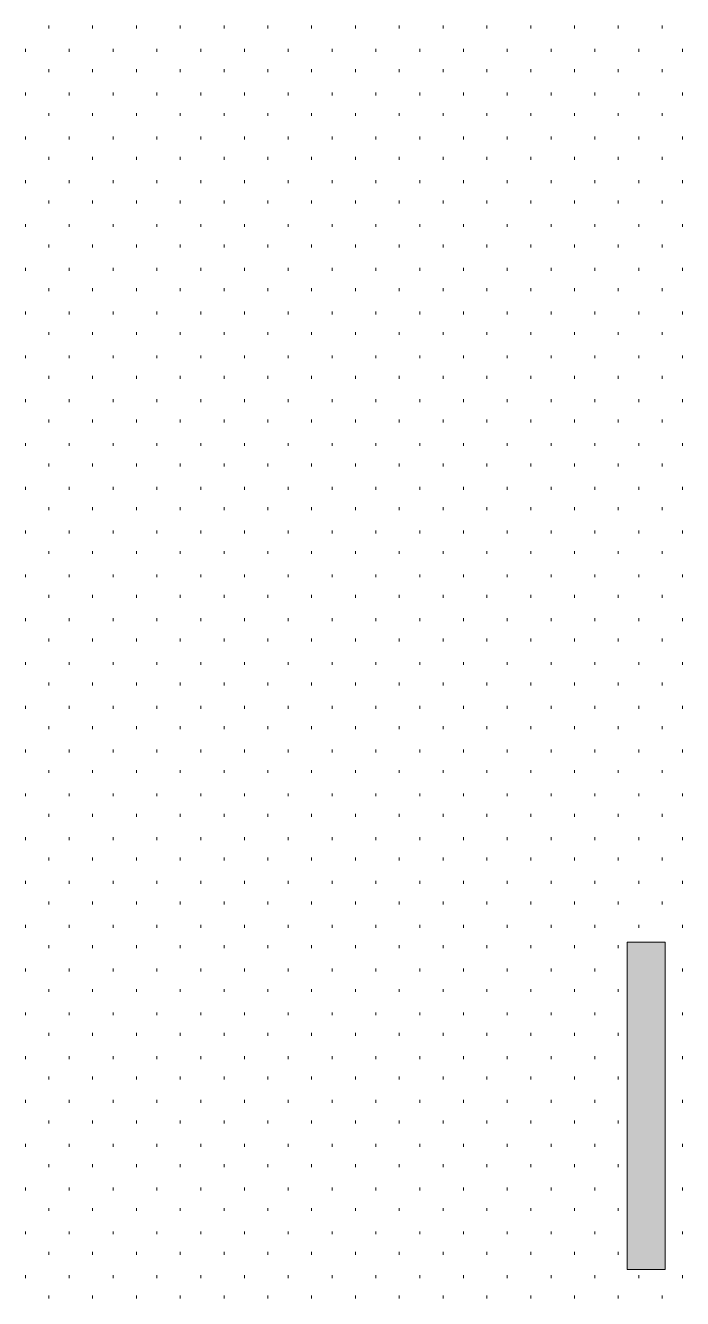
# Model space of a CAD drawing. Header units: inches. Extents: x -6061 to 13621, y -296 to 7483.
# Drawn here: x -5645.03 to -5627.01, y 636.69 to 671.61 of the extents above; entities that cross this region are included whole.
import ezdxf
from ezdxf.xclip import XClip

# ---------------------------------------------------------------- set-up
doc = ezdxf.new("R2010")
doc.units = ezdxf.units.IN
doc.header["$MEASUREMENT"] = 0
doc.header["$XCLIPFRAME"] = 0
doc.layers.get('0').update_dxf_attribs({"linetype": 'CONTINUOUS'})

# ---------------------------------------------------------------- blocks, each defined once
blk = doc.blocks.new('MF14391_3')
at = {"true_color": 0xffffff}
blk.add_hatch(color=7, dxfattribs=at).paths.add_polyline_path([(212.471, 477.986), (231.521, 477.986), (231.521, 527.431), (212.471, 527.431)])

msp = doc.modelspace()

# ---------------------------------------------------------------- linework, layer by layer
at = {"color": 7, "linetype": 'Continuous', "lineweight": 9, "true_color": 0xffffff}
for p, q in [((-5644.38782, 671.5276), (-5644.38782, 671.60769)), ((-5643.18646, 671.5276), (-5643.18646, 671.60769)), ((-5641.9851, 671.5276), (-5641.9851, 671.60769)), ((-5640.78375, 671.5276), (-5640.78375, 671.60769)), ((-5639.58239, 671.5276), (-5639.58239, 671.60769)), ((-5638.38103, 671.5276), (-5638.38103, 671.60769)), ((-5637.17967, 671.5276), (-5637.17967, 671.60769)), ((-5635.97832, 671.5276), (-5635.97832, 671.60769)), ((-5634.77696, 671.5276), (-5634.77696, 671.60769)), ((-5633.5756, 671.5276), (-5633.5756, 671.60769)), ((-5632.37424, 671.5276), (-5632.37424, 671.60769)), ((-5631.17289, 671.5276), (-5631.17289, 671.60769)), ((-5629.97153, 671.5276), (-5629.97153, 671.60769)), ((-5628.77017, 671.5276), (-5628.77017, 671.60769)), ((-5627.56881, 671.5276), (-5627.56881, 671.60769)), ((-5645.02854, 670.88688), (-5645.02854, 670.96697)), ((-5643.82719, 670.88688), (-5643.82719, 670.96697)), ((-5642.62583, 670.88688), (-5642.62583, 670.96697)), ((-5641.42447, 670.88688), (-5641.42447, 670.96697)), ((-5640.22311, 670.88688), (-5640.22311, 670.96697)), ((-5639.02176, 670.88688), (-5639.02176, 670.96697)), ((-5637.8204, 670.88688), (-5637.8204, 670.96697)), ((-5636.61904, 670.88688), (-5636.61904, 670.96697)), ((-5635.41768, 670.88688), (-5635.41768, 670.96697)), ((-5634.21633, 670.88688), (-5634.21633, 670.96697)), ((-5633.01497, 670.88688), (-5633.01497, 670.96697)), ((-5631.81361, 670.88688), (-5631.81361, 670.96697)), ((-5630.61225, 670.88688), (-5630.61225, 670.96697)), ((-5629.4109, 670.88688), (-5629.4109, 670.96697)), ((-5628.20954, 670.88688), (-5628.20954, 670.96697)), ((-5627.00818, 670.88688), (-5627.00818, 670.96697)), ((-5644.38782, 670.32624), (-5644.38782, 670.40633)), ((-5643.18646, 670.32624), (-5643.18646, 670.40633)), ((-5641.9851, 670.32624), (-5641.9851, 670.40633)), ((-5640.78375, 670.32624), (-5640.78375, 670.40633)), ((-5639.58239, 670.32624), (-5639.58239, 670.40633)), ((-5638.38103, 670.32624), (-5638.38103, 670.40633)), ((-5637.17967, 670.32624), (-5637.17967, 670.40633)), ((-5635.97832, 670.32624), (-5635.97832, 670.40633)), ((-5634.77696, 670.32624), (-5634.77696, 670.40633)), ((-5633.5756, 670.32624), (-5633.5756, 670.40633)), ((-5632.37424, 670.32624), (-5632.37424, 670.40633)), ((-5631.17289, 670.32624), (-5631.17289, 670.40633)), ((-5629.97153, 670.32624), (-5629.97153, 670.40633)), ((-5628.77017, 670.32624), (-5628.77017, 670.40633)), ((-5627.56881, 670.32624), (-5627.56881, 670.40633)), ((-5645.02854, 669.68552), (-5645.02854, 669.76561)), ((-5643.82719, 669.68552), (-5643.82719, 669.76561)), ((-5642.62583, 669.68552), (-5642.62583, 669.76561)), ((-5641.42447, 669.68552), (-5641.42447, 669.76561)), ((-5640.22311, 669.68552), (-5640.22311, 669.76561)), ((-5639.02176, 669.68552), (-5639.02176, 669.76561)), ((-5637.8204, 669.68552), (-5637.8204, 669.76561)), ((-5636.61904, 669.68552), (-5636.61904, 669.76561)), ((-5635.41768, 669.68552), (-5635.41768, 669.76561)), ((-5634.21633, 669.68552), (-5634.21633, 669.76561)), ((-5633.01497, 669.68552), (-5633.01497, 669.76561)), ((-5631.81361, 669.68552), (-5631.81361, 669.76561)), ((-5630.61225, 669.68552), (-5630.61225, 669.76561)), ((-5629.4109, 669.68552), (-5629.4109, 669.76561)), ((-5628.20954, 669.68552), (-5628.20954, 669.76561)), ((-5627.00818, 669.68552), (-5627.00818, 669.76561)), ((-5644.38782, 669.12489), (-5644.38782, 669.20498)), ((-5643.18646, 669.12489), (-5643.18646, 669.20498)), ((-5641.9851, 669.12489), (-5641.9851, 669.20498)), ((-5640.78375, 669.12489), (-5640.78375, 669.20498)), ((-5639.58239, 669.12489), (-5639.58239, 669.20498)), ((-5638.38103, 669.12489), (-5638.38103, 669.20498)), ((-5637.17967, 669.12489), (-5637.17967, 669.20498)), ((-5635.97832, 669.12489), (-5635.97832, 669.20498)), ((-5634.77696, 669.12489), (-5634.77696, 669.20498)), ((-5633.5756, 669.12489), (-5633.5756, 669.20498)), ((-5632.37424, 669.12489), (-5632.37424, 669.20498)), ((-5631.17289, 669.12489), (-5631.17289, 669.20498)), ((-5629.97153, 669.12489), (-5629.97153, 669.20498)), ((-5628.77017, 669.12489), (-5628.77017, 669.20498)), ((-5627.56881, 669.12489), (-5627.56881, 669.20498)), ((-5645.02854, 668.48416), (-5645.02854, 668.56425)), ((-5643.82719, 668.48416), (-5643.82719, 668.56425)), ((-5642.62583, 668.48416), (-5642.62583, 668.56425)), ((-5641.42447, 668.48416), (-5641.42447, 668.56425)), ((-5640.22311, 668.48416), (-5640.22311, 668.56425)), ((-5639.02176, 668.48416), (-5639.02176, 668.56425)), ((-5637.8204, 668.48416), (-5637.8204, 668.56425)), ((-5636.61904, 668.48416), (-5636.61904, 668.56425)), ((-5635.41768, 668.48416), (-5635.41768, 668.56425)), ((-5634.21633, 668.48416), (-5634.21633, 668.56425)), ((-5633.01497, 668.48416), (-5633.01497, 668.56425)), ((-5631.81361, 668.48416), (-5631.81361, 668.56425)), ((-5630.61225, 668.48416), (-5630.61225, 668.56425)), ((-5629.4109, 668.48416), (-5629.4109, 668.56425)), ((-5628.20954, 668.48416), (-5628.20954, 668.56425)), ((-5627.00818, 668.48416), (-5627.00818, 668.56425)), ((-5644.38782, 667.92353), (-5644.38782, 668.00362)), ((-5643.18646, 667.92353), (-5643.18646, 668.00362)), ((-5641.9851, 667.92353), (-5641.9851, 668.00362)), ((-5640.78375, 667.92353), (-5640.78375, 668.00362)), ((-5639.58239, 667.92353), (-5639.58239, 668.00362)), ((-5638.38103, 667.92353), (-5638.38103, 668.00362)), ((-5637.17967, 667.92353), (-5637.17967, 668.00362)), ((-5635.97832, 667.92353), (-5635.97832, 668.00362)), ((-5634.77696, 667.92353), (-5634.77696, 668.00362)), ((-5633.5756, 667.92353), (-5633.5756, 668.00362)), ((-5632.37424, 667.92353), (-5632.37424, 668.00362)), ((-5631.17289, 667.92353), (-5631.17289, 668.00362)), ((-5629.97153, 667.92353), (-5629.97153, 668.00362)), ((-5628.77017, 667.92353), (-5628.77017, 668.00362)), ((-5627.56881, 667.92353), (-5627.56881, 668.00362)), ((-5645.02854, 667.28281), (-5645.02854, 667.3629)), ((-5643.82719, 667.28281), (-5643.82719, 667.3629)), ((-5642.62583, 667.28281), (-5642.62583, 667.3629)), ((-5641.42447, 667.28281), (-5641.42447, 667.3629)), ((-5640.22311, 667.28281), (-5640.22311, 667.3629)), ((-5639.02176, 667.28281), (-5639.02176, 667.3629)), ((-5637.8204, 667.28281), (-5637.8204, 667.3629)), ((-5636.61904, 667.28281), (-5636.61904, 667.3629)), ((-5635.41768, 667.28281), (-5635.41768, 667.3629)), ((-5634.21633, 667.28281), (-5634.21633, 667.3629)), ((-5633.01497, 667.28281), (-5633.01497, 667.3629)), ((-5631.81361, 667.28281), (-5631.81361, 667.3629)), ((-5630.61225, 667.28281), (-5630.61225, 667.3629)), ((-5629.4109, 667.28281), (-5629.4109, 667.3629)), ((-5628.20954, 667.28281), (-5628.20954, 667.3629)), ((-5627.00818, 667.28281), (-5627.00818, 667.3629)), ((-5644.38782, 666.72217), (-5644.38782, 666.80226)), ((-5643.18646, 666.72217), (-5643.18646, 666.80226)), ((-5641.9851, 666.72217), (-5641.9851, 666.80226)), ((-5640.78375, 666.72217), (-5640.78375, 666.80226)), ((-5639.58239, 666.72217), (-5639.58239, 666.80226)), ((-5638.38103, 666.72217), (-5638.38103, 666.80226)), ((-5637.17967, 666.72217), (-5637.17967, 666.80226)), ((-5635.97832, 666.72217), (-5635.97832, 666.80226)), ((-5634.77696, 666.72217), (-5634.77696, 666.80226)), ((-5633.5756, 666.72217), (-5633.5756, 666.80226)), ((-5632.37424, 666.72217), (-5632.37424, 666.80226)), ((-5631.17289, 666.72217), (-5631.17289, 666.80226)), ((-5629.97153, 666.72217), (-5629.97153, 666.80226)), ((-5628.77017, 666.72217), (-5628.77017, 666.80226)), ((-5627.56881, 666.72217), (-5627.56881, 666.80226)), ((-5645.02854, 666.08145), (-5645.02854, 666.16154)), ((-5643.82719, 666.08145), (-5643.82719, 666.16154)), ((-5642.62583, 666.08145), (-5642.62583, 666.16154)), ((-5641.42447, 666.08145), (-5641.42447, 666.16154)), ((-5640.22311, 666.08145), (-5640.22311, 666.16154)), ((-5639.02176, 666.08145), (-5639.02176, 666.16154)), ((-5637.8204, 666.08145), (-5637.8204, 666.16154)), ((-5636.61904, 666.08145), (-5636.61904, 666.16154)), ((-5635.41768, 666.08145), (-5635.41768, 666.16154)), ((-5634.21633, 666.08145), (-5634.21633, 666.16154)), ((-5633.01497, 666.08145), (-5633.01497, 666.16154)), ((-5631.81361, 666.08145), (-5631.81361, 666.16154)), ((-5630.61225, 666.08145), (-5630.61225, 666.16154)), ((-5629.4109, 666.08145), (-5629.4109, 666.16154)), ((-5628.20954, 666.08145), (-5628.20954, 666.16154)), ((-5627.00818, 666.08145), (-5627.00818, 666.16154)), ((-5644.38782, 665.52081), (-5644.38782, 665.6009)), ((-5643.18646, 665.52081), (-5643.18646, 665.6009)), ((-5641.9851, 665.52081), (-5641.9851, 665.6009)), ((-5640.78375, 665.52081), (-5640.78375, 665.6009)), ((-5639.58239, 665.52081), (-5639.58239, 665.6009)), ((-5638.38103, 665.52081), (-5638.38103, 665.6009)), ((-5637.17967, 665.52081), (-5637.17967, 665.6009)), ((-5635.97832, 665.52081), (-5635.97832, 665.6009)), ((-5634.77696, 665.52081), (-5634.77696, 665.6009)), ((-5633.5756, 665.52081), (-5633.5756, 665.6009)), ((-5632.37424, 665.52081), (-5632.37424, 665.6009)), ((-5631.17289, 665.52081), (-5631.17289, 665.6009)), ((-5629.97153, 665.52081), (-5629.97153, 665.6009)), ((-5628.77017, 665.52081), (-5628.77017, 665.6009)), ((-5627.56881, 665.52081), (-5627.56881, 665.6009)), ((-5645.02854, 664.88009), (-5645.02854, 664.96018)), ((-5643.82719, 664.88009), (-5643.82719, 664.96018)), ((-5642.62583, 664.88009), (-5642.62583, 664.96018)), ((-5641.42447, 664.88009), (-5641.42447, 664.96018)), ((-5640.22311, 664.88009), (-5640.22311, 664.96018)), ((-5639.02176, 664.88009), (-5639.02176, 664.96018)), ((-5637.8204, 664.88009), (-5637.8204, 664.96018)), ((-5636.61904, 664.88009), (-5636.61904, 664.96018)), ((-5635.41768, 664.88009), (-5635.41768, 664.96018)), ((-5634.21633, 664.88009), (-5634.21633, 664.96018)), ((-5633.01497, 664.88009), (-5633.01497, 664.96018)), ((-5631.81361, 664.88009), (-5631.81361, 664.96018)), ((-5630.61225, 664.88009), (-5630.61225, 664.96018)), ((-5629.4109, 664.88009), (-5629.4109, 664.96018)), ((-5628.20954, 664.88009), (-5628.20954, 664.96018)), ((-5627.00818, 664.88009), (-5627.00818, 664.96018)), ((-5644.38782, 664.31946), (-5644.38782, 664.39955)), ((-5643.18646, 664.31946), (-5643.18646, 664.39955)), ((-5641.9851, 664.31946), (-5641.9851, 664.39955)), ((-5640.78375, 664.31946), (-5640.78375, 664.39955)), ((-5639.58239, 664.31946), (-5639.58239, 664.39955)), ((-5638.38103, 664.31946), (-5638.38103, 664.39955)), ((-5637.17967, 664.31946), (-5637.17967, 664.39955)), ((-5635.97832, 664.31946), (-5635.97832, 664.39955)), ((-5634.77696, 664.31946), (-5634.77696, 664.39955)), ((-5633.5756, 664.31946), (-5633.5756, 664.39955)), ((-5632.37424, 664.31946), (-5632.37424, 664.39955)), ((-5631.17289, 664.31946), (-5631.17289, 664.39955)), ((-5629.97153, 664.31946), (-5629.97153, 664.39955)), ((-5628.77017, 664.31946), (-5628.77017, 664.39955)), ((-5627.56881, 664.31946), (-5627.56881, 664.39955)), ((-5645.02854, 663.67873), (-5645.02854, 663.75882)), ((-5643.82719, 663.67873), (-5643.82719, 663.75882)), ((-5642.62583, 663.67873), (-5642.62583, 663.75882)), ((-5641.42447, 663.67873), (-5641.42447, 663.75882)), ((-5640.22311, 663.67873), (-5640.22311, 663.75882)), ((-5639.02176, 663.67873), (-5639.02176, 663.75882)), ((-5637.8204, 663.67873), (-5637.8204, 663.75882)), ((-5636.61904, 663.67873), (-5636.61904, 663.75882)), ((-5635.41768, 663.67873), (-5635.41768, 663.75882)), ((-5634.21633, 663.67873), (-5634.21633, 663.75882)), ((-5633.01497, 663.67873), (-5633.01497, 663.75882)), ((-5631.81361, 663.67873), (-5631.81361, 663.75882)), ((-5630.61225, 663.67873), (-5630.61225, 663.75882)), ((-5629.4109, 663.67873), (-5629.4109, 663.75882)), ((-5628.20954, 663.67873), (-5628.20954, 663.75882)), ((-5627.00818, 663.67873), (-5627.00818, 663.75882)), ((-5644.38782, 663.1181), (-5644.38782, 663.19819)), ((-5643.18646, 663.1181), (-5643.18646, 663.19819)), ((-5641.9851, 663.1181), (-5641.9851, 663.19819)), ((-5640.78375, 663.1181), (-5640.78375, 663.19819)), ((-5639.58239, 663.1181), (-5639.58239, 663.19819)), ((-5638.38103, 663.1181), (-5638.38103, 663.19819)), ((-5637.17967, 663.1181), (-5637.17967, 663.19819)), ((-5635.97832, 663.1181), (-5635.97832, 663.19819)), ((-5634.77696, 663.1181), (-5634.77696, 663.19819)), ((-5633.5756, 663.1181), (-5633.5756, 663.19819)), ((-5632.37424, 663.1181), (-5632.37424, 663.19819)), ((-5631.17289, 663.1181), (-5631.17289, 663.19819)), ((-5629.97153, 663.1181), (-5629.97153, 663.19819)), ((-5628.77017, 663.1181), (-5628.77017, 663.19819)), ((-5627.56881, 663.1181), (-5627.56881, 663.19819)), ((-5645.02854, 662.47738), (-5645.02854, 662.55747)), ((-5643.82719, 662.47738), (-5643.82719, 662.55747)), ((-5642.62583, 662.47738), (-5642.62583, 662.55747)), ((-5641.42447, 662.47738), (-5641.42447, 662.55747)), ((-5640.22311, 662.47738), (-5640.22311, 662.55747)), ((-5639.02176, 662.47738), (-5639.02176, 662.55747)), ((-5637.8204, 662.47738), (-5637.8204, 662.55747)), ((-5636.61904, 662.47738), (-5636.61904, 662.55747)), ((-5635.41768, 662.47738), (-5635.41768, 662.55747)), ((-5634.21633, 662.47738), (-5634.21633, 662.55747)), ((-5633.01497, 662.47738), (-5633.01497, 662.55747)), ((-5631.81361, 662.47738), (-5631.81361, 662.55747)), ((-5630.61225, 662.47738), (-5630.61225, 662.55747)), ((-5629.4109, 662.47738), (-5629.4109, 662.55747)), ((-5628.20954, 662.47738), (-5628.20954, 662.55747)), ((-5627.00818, 662.47738), (-5627.00818, 662.55747)), ((-5644.38782, 661.91674), (-5644.38782, 661.99683)), ((-5643.18646, 661.91674), (-5643.18646, 661.99683)), ((-5641.9851, 661.91674), (-5641.9851, 661.99683)), ((-5640.78375, 661.91674), (-5640.78375, 661.99683)), ((-5639.58239, 661.91674), (-5639.58239, 661.99683)), ((-5638.38103, 661.91674), (-5638.38103, 661.99683)), ((-5637.17967, 661.91674), (-5637.17967, 661.99683)), ((-5635.97832, 661.91674), (-5635.97832, 661.99683)), ((-5634.77696, 661.91674), (-5634.77696, 661.99683)), ((-5633.5756, 661.91674), (-5633.5756, 661.99683)), ((-5632.37424, 661.91674), (-5632.37424, 661.99683)), ((-5631.17289, 661.91674), (-5631.17289, 661.99683)), ((-5629.97153, 661.91674), (-5629.97153, 661.99683)), ((-5628.77017, 661.91674), (-5628.77017, 661.99683)), ((-5627.56881, 661.91674), (-5627.56881, 661.99683)), ((-5645.02854, 661.27602), (-5645.02854, 661.35611)), ((-5643.82719, 661.27602), (-5643.82719, 661.35611)), ((-5642.62583, 661.27602), (-5642.62583, 661.35611)), ((-5641.42447, 661.27602), (-5641.42447, 661.35611)), ((-5640.22311, 661.27602), (-5640.22311, 661.35611)), ((-5639.02176, 661.27602), (-5639.02176, 661.35611)), ((-5637.8204, 661.27602), (-5637.8204, 661.35611)), ((-5636.61904, 661.27602), (-5636.61904, 661.35611)), ((-5635.41768, 661.27602), (-5635.41768, 661.35611)), ((-5634.21633, 661.27602), (-5634.21633, 661.35611)), ((-5633.01497, 661.27602), (-5633.01497, 661.35611)), ((-5631.81361, 661.27602), (-5631.81361, 661.35611)), ((-5630.61225, 661.27602), (-5630.61225, 661.35611)), ((-5629.4109, 661.27602), (-5629.4109, 661.35611)), ((-5628.20954, 661.27602), (-5628.20954, 661.35611)), ((-5627.00818, 661.27602), (-5627.00818, 661.35611)), ((-5644.38782, 660.71538), (-5644.38782, 660.79547)), ((-5643.18646, 660.71538), (-5643.18646, 660.79547)), ((-5641.9851, 660.71538), (-5641.9851, 660.79547)), ((-5640.78375, 660.71538), (-5640.78375, 660.79547)), ((-5639.58239, 660.71538), (-5639.58239, 660.79547)), ((-5638.38103, 660.71538), (-5638.38103, 660.79547)), ((-5637.17967, 660.71538), (-5637.17967, 660.79547)), ((-5635.97832, 660.71538), (-5635.97832, 660.79547)), ((-5634.77696, 660.71538), (-5634.77696, 660.79547)), ((-5633.5756, 660.71538), (-5633.5756, 660.79547)), ((-5632.37424, 660.71538), (-5632.37424, 660.79547)), ((-5631.17289, 660.71538), (-5631.17289, 660.79547)), ((-5629.97153, 660.71538), (-5629.97153, 660.79547)), ((-5628.77017, 660.71538), (-5628.77017, 660.79547)), ((-5627.56881, 660.71538), (-5627.56881, 660.79547)), ((-5645.02854, 660.07466), (-5645.02854, 660.15475)), ((-5643.82719, 660.07466), (-5643.82719, 660.15475)), ((-5642.62583, 660.07466), (-5642.62583, 660.15475)), ((-5641.42447, 660.07466), (-5641.42447, 660.15475)), ((-5640.22311, 660.07466), (-5640.22311, 660.15475)), ((-5639.02176, 660.07466), (-5639.02176, 660.15475)), ((-5637.8204, 660.07466), (-5637.8204, 660.15475)), ((-5636.61904, 660.07466), (-5636.61904, 660.15475)), ((-5635.41768, 660.07466), (-5635.41768, 660.15475)), ((-5634.21633, 660.07466), (-5634.21633, 660.15475)), ((-5633.01497, 660.07466), (-5633.01497, 660.15475)), ((-5631.81361, 660.07466), (-5631.81361, 660.15475)), ((-5630.61225, 660.07466), (-5630.61225, 660.15475)), ((-5629.4109, 660.07466), (-5629.4109, 660.15475)), ((-5628.20954, 660.07466), (-5628.20954, 660.15475)), ((-5627.00818, 660.07466), (-5627.00818, 660.15475)), ((-5644.38782, 659.51403), (-5644.38782, 659.59412)), ((-5643.18646, 659.51403), (-5643.18646, 659.59412)), ((-5641.9851, 659.51403), (-5641.9851, 659.59412)), ((-5640.78375, 659.51403), (-5640.78375, 659.59412)), ((-5639.58239, 659.51403), (-5639.58239, 659.59412)), ((-5638.38103, 659.51403), (-5638.38103, 659.59412)), ((-5637.17967, 659.51403), (-5637.17967, 659.59412)), ((-5635.97832, 659.51403), (-5635.97832, 659.59412)), ((-5634.77696, 659.51403), (-5634.77696, 659.59412)), ((-5633.5756, 659.51403), (-5633.5756, 659.59412)), ((-5632.37424, 659.51403), (-5632.37424, 659.59412)), ((-5631.17289, 659.51403), (-5631.17289, 659.59412)), ((-5629.97153, 659.51403), (-5629.97153, 659.59412)), ((-5628.77017, 659.51403), (-5628.77017, 659.59412)), ((-5627.56881, 659.51403), (-5627.56881, 659.59412)), ((-5645.02854, 658.8733), (-5645.02854, 658.95339)), ((-5643.82719, 658.8733), (-5643.82719, 658.95339)), ((-5642.62583, 658.8733), (-5642.62583, 658.95339)), ((-5641.42447, 658.8733), (-5641.42447, 658.95339)), ((-5640.22311, 658.8733), (-5640.22311, 658.95339)), ((-5639.02176, 658.8733), (-5639.02176, 658.95339)), ((-5637.8204, 658.8733), (-5637.8204, 658.95339)), ((-5636.61904, 658.8733), (-5636.61904, 658.95339)), ((-5635.41768, 658.8733), (-5635.41768, 658.95339)), ((-5634.21633, 658.8733), (-5634.21633, 658.95339)), ((-5633.01497, 658.8733), (-5633.01497, 658.95339)), ((-5631.81361, 658.8733), (-5631.81361, 658.95339)), ((-5630.61225, 658.8733), (-5630.61225, 658.95339)), ((-5629.4109, 658.8733), (-5629.4109, 658.95339)), ((-5628.20954, 658.8733), (-5628.20954, 658.95339)), ((-5627.00818, 658.8733), (-5627.00818, 658.95339)), ((-5644.38782, 658.31267), (-5644.38782, 658.39276)), ((-5643.18646, 658.31267), (-5643.18646, 658.39276)), ((-5641.9851, 658.31267), (-5641.9851, 658.39276)), ((-5640.78375, 658.31267), (-5640.78375, 658.39276)), ((-5639.58239, 658.31267), (-5639.58239, 658.39276)), ((-5638.38103, 658.31267), (-5638.38103, 658.39276)), ((-5637.17967, 658.31267), (-5637.17967, 658.39276)), ((-5635.97832, 658.31267), (-5635.97832, 658.39276)), ((-5634.77696, 658.31267), (-5634.77696, 658.39276)), ((-5633.5756, 658.31267), (-5633.5756, 658.39276)), ((-5632.37424, 658.31267), (-5632.37424, 658.39276)), ((-5631.17289, 658.31267), (-5631.17289, 658.39276)), ((-5629.97153, 658.31267), (-5629.97153, 658.39276)), ((-5628.77017, 658.31267), (-5628.77017, 658.39276)), ((-5627.56881, 658.31267), (-5627.56881, 658.39276)), ((-5645.02854, 657.67195), (-5645.02854, 657.75204)), ((-5643.82719, 657.67195), (-5643.82719, 657.75204)), ((-5642.62583, 657.67195), (-5642.62583, 657.75204)), ((-5641.42447, 657.67195), (-5641.42447, 657.75204)), ((-5640.22311, 657.67195), (-5640.22311, 657.75204)), ((-5639.02176, 657.67195), (-5639.02176, 657.75204)), ((-5637.8204, 657.67195), (-5637.8204, 657.75204)), ((-5636.61904, 657.67195), (-5636.61904, 657.75204)), ((-5635.41768, 657.67195), (-5635.41768, 657.75204)), ((-5634.21633, 657.67195), (-5634.21633, 657.75204)), ((-5633.01497, 657.67195), (-5633.01497, 657.75204)), ((-5631.81361, 657.67195), (-5631.81361, 657.75204)), ((-5630.61225, 657.67195), (-5630.61225, 657.75204)), ((-5629.4109, 657.67195), (-5629.4109, 657.75204)), ((-5628.20954, 657.67195), (-5628.20954, 657.75204)), ((-5627.00818, 657.67195), (-5627.00818, 657.75204)), ((-5644.38782, 657.11131), (-5644.38782, 657.1914)), ((-5643.18646, 657.11131), (-5643.18646, 657.1914)), ((-5641.9851, 657.11131), (-5641.9851, 657.1914)), ((-5640.78375, 657.11131), (-5640.78375, 657.1914)), ((-5639.58239, 657.11131), (-5639.58239, 657.1914)), ((-5638.38103, 657.11131), (-5638.38103, 657.1914)), ((-5637.17967, 657.11131), (-5637.17967, 657.1914)), ((-5635.97832, 657.11131), (-5635.97832, 657.1914)), ((-5634.77696, 657.11131), (-5634.77696, 657.1914)), ((-5633.5756, 657.11131), (-5633.5756, 657.1914)), ((-5632.37424, 657.11131), (-5632.37424, 657.1914)), ((-5631.17289, 657.11131), (-5631.17289, 657.1914)), ((-5629.97153, 657.11131), (-5629.97153, 657.1914)), ((-5628.77017, 657.11131), (-5628.77017, 657.1914)), ((-5627.56881, 657.11131), (-5627.56881, 657.1914)), ((-5645.02854, 656.47059), (-5645.02854, 656.55068)), ((-5643.82719, 656.47059), (-5643.82719, 656.55068)), ((-5642.62583, 656.47059), (-5642.62583, 656.55068)), ((-5641.42447, 656.47059), (-5641.42447, 656.55068)), ((-5640.22311, 656.47059), (-5640.22311, 656.55068)), ((-5639.02176, 656.47059), (-5639.02176, 656.55068)), ((-5637.8204, 656.47059), (-5637.8204, 656.55068)), ((-5636.61904, 656.47059), (-5636.61904, 656.55068)), ((-5635.41768, 656.47059), (-5635.41768, 656.55068)), ((-5634.21633, 656.47059), (-5634.21633, 656.55068)), ((-5633.01497, 656.47059), (-5633.01497, 656.55068)), ((-5631.81361, 656.47059), (-5631.81361, 656.55068)), ((-5630.61225, 656.47059), (-5630.61225, 656.55068)), ((-5629.4109, 656.47059), (-5629.4109, 656.55068)), ((-5628.20954, 656.47059), (-5628.20954, 656.55068)), ((-5627.00818, 656.47059), (-5627.00818, 656.55068)), ((-5644.38782, 655.90995), (-5644.38782, 655.99005)), ((-5643.18646, 655.90995), (-5643.18646, 655.99005)), ((-5641.9851, 655.90995), (-5641.9851, 655.99005)), ((-5640.78375, 655.90995), (-5640.78375, 655.99005)), ((-5639.58239, 655.90995), (-5639.58239, 655.99005)), ((-5638.38103, 655.90995), (-5638.38103, 655.99005)), ((-5637.17967, 655.90995), (-5637.17967, 655.99005)), ((-5635.97832, 655.90995), (-5635.97832, 655.99005)), ((-5634.77696, 655.90995), (-5634.77696, 655.99005)), ((-5633.5756, 655.90995), (-5633.5756, 655.99005)), ((-5632.37424, 655.90995), (-5632.37424, 655.99005)), ((-5631.17289, 655.90995), (-5631.17289, 655.99005)), ((-5629.97153, 655.90995), (-5629.97153, 655.99005)), ((-5628.77017, 655.90995), (-5628.77017, 655.99005)), ((-5627.56881, 655.90995), (-5627.56881, 655.99005)), ((-5645.02854, 655.26923), (-5645.02854, 655.34932)), ((-5643.82719, 655.26923), (-5643.82719, 655.34932)), ((-5642.62583, 655.26923), (-5642.62583, 655.34932)), ((-5641.42447, 655.26923), (-5641.42447, 655.34932)), ((-5640.22311, 655.26923), (-5640.22311, 655.34932)), ((-5639.02176, 655.26923), (-5639.02176, 655.34932)), ((-5637.8204, 655.26923), (-5637.8204, 655.34932)), ((-5636.61904, 655.26923), (-5636.61904, 655.34932)), ((-5635.41768, 655.26923), (-5635.41768, 655.34932)), ((-5634.21633, 655.26923), (-5634.21633, 655.34932)), ((-5633.01497, 655.26923), (-5633.01497, 655.34932)), ((-5631.81361, 655.26923), (-5631.81361, 655.34932)), ((-5630.61225, 655.26923), (-5630.61225, 655.34932)), ((-5629.4109, 655.26923), (-5629.4109, 655.34932)), ((-5628.20954, 655.26923), (-5628.20954, 655.34932)), ((-5627.00818, 655.26923), (-5627.00818, 655.34932)), ((-5644.38782, 654.7086), (-5644.38782, 654.78869)), ((-5643.18646, 654.7086), (-5643.18646, 654.78869)), ((-5641.9851, 654.7086), (-5641.9851, 654.78869)), ((-5640.78375, 654.7086), (-5640.78375, 654.78869)), ((-5639.58239, 654.7086), (-5639.58239, 654.78869)), ((-5638.38103, 654.7086), (-5638.38103, 654.78869)), ((-5637.17967, 654.7086), (-5637.17967, 654.78869)), ((-5635.97832, 654.7086), (-5635.97832, 654.78869)), ((-5634.77696, 654.7086), (-5634.77696, 654.78869)), ((-5633.5756, 654.7086), (-5633.5756, 654.78869)), ((-5632.37424, 654.7086), (-5632.37424, 654.78869)), ((-5631.17289, 654.7086), (-5631.17289, 654.78869)), ((-5629.97153, 654.7086), (-5629.97153, 654.78869)), ((-5628.77017, 654.7086), (-5628.77017, 654.78869)), ((-5627.56881, 654.7086), (-5627.56881, 654.78869)), ((-5645.02854, 654.06787), (-5645.02854, 654.14796)), ((-5643.82719, 654.06787), (-5643.82719, 654.14796)), ((-5642.62583, 654.06787), (-5642.62583, 654.14796)), ((-5641.42447, 654.06787), (-5641.42447, 654.14796)), ((-5640.22311, 654.06787), (-5640.22311, 654.14796)), ((-5639.02176, 654.06787), (-5639.02176, 654.14796)), ((-5637.8204, 654.06787), (-5637.8204, 654.14796)), ((-5636.61904, 654.06787), (-5636.61904, 654.14796)), ((-5635.41768, 654.06787), (-5635.41768, 654.14796)), ((-5634.21633, 654.06787), (-5634.21633, 654.14796)), ((-5633.01497, 654.06787), (-5633.01497, 654.14796)), ((-5631.81361, 654.06787), (-5631.81361, 654.14796)), ((-5630.61225, 654.06787), (-5630.61225, 654.14796)), ((-5629.4109, 654.06787), (-5629.4109, 654.14796)), ((-5628.20954, 654.06787), (-5628.20954, 654.14796)), ((-5627.00818, 654.06787), (-5627.00818, 654.14796)), ((-5644.38782, 653.50724), (-5644.38782, 653.58733)), ((-5643.18646, 653.50724), (-5643.18646, 653.58733)), ((-5641.9851, 653.50724), (-5641.9851, 653.58733)), ((-5640.78375, 653.50724), (-5640.78375, 653.58733)), ((-5639.58239, 653.50724), (-5639.58239, 653.58733)), ((-5638.38103, 653.50724), (-5638.38103, 653.58733)), ((-5637.17967, 653.50724), (-5637.17967, 653.58733)), ((-5635.97832, 653.50724), (-5635.97832, 653.58733)), ((-5634.77696, 653.50724), (-5634.77696, 653.58733)), ((-5633.5756, 653.50724), (-5633.5756, 653.58733)), ((-5632.37424, 653.50724), (-5632.37424, 653.58733)), ((-5631.17289, 653.50724), (-5631.17289, 653.58733)), ((-5629.97153, 653.50724), (-5629.97153, 653.58733)), ((-5628.77017, 653.50724), (-5628.77017, 653.58733)), ((-5627.56881, 653.50724), (-5627.56881, 653.58733)), ((-5645.02854, 652.86652), (-5645.02854, 652.94661)), ((-5643.82719, 652.86652), (-5643.82719, 652.94661)), ((-5642.62583, 652.86652), (-5642.62583, 652.94661)), ((-5641.42447, 652.86652), (-5641.42447, 652.94661)), ((-5640.22311, 652.86652), (-5640.22311, 652.94661)), ((-5639.02176, 652.86652), (-5639.02176, 652.94661)), ((-5637.8204, 652.86652), (-5637.8204, 652.94661)), ((-5636.61904, 652.86652), (-5636.61904, 652.94661)), ((-5635.41768, 652.86652), (-5635.41768, 652.94661)), ((-5634.21633, 652.86652), (-5634.21633, 652.94661)), ((-5633.01497, 652.86652), (-5633.01497, 652.94661)), ((-5631.81361, 652.86652), (-5631.81361, 652.94661)), ((-5630.61225, 652.86652), (-5630.61225, 652.94661)), ((-5629.4109, 652.86652), (-5629.4109, 652.94661)), ((-5628.20954, 652.86652), (-5628.20954, 652.94661)), ((-5627.00818, 652.86652), (-5627.00818, 652.94661)), ((-5644.38782, 652.30588), (-5644.38782, 652.38597)), ((-5643.18646, 652.30588), (-5643.18646, 652.38597)), ((-5641.9851, 652.30588), (-5641.9851, 652.38597)), ((-5640.78375, 652.30588), (-5640.78375, 652.38597)), ((-5639.58239, 652.30588), (-5639.58239, 652.38597)), ((-5638.38103, 652.30588), (-5638.38103, 652.38597)), ((-5637.17967, 652.30588), (-5637.17967, 652.38597)), ((-5635.97832, 652.30588), (-5635.97832, 652.38597)), ((-5634.77696, 652.30588), (-5634.77696, 652.38597)), ((-5633.5756, 652.30588), (-5633.5756, 652.38597)), ((-5632.37424, 652.30588), (-5632.37424, 652.38597)), ((-5631.17289, 652.30588), (-5631.17289, 652.38597)), ((-5629.97153, 652.30588), (-5629.97153, 652.38597)), ((-5628.77017, 652.30588), (-5628.77017, 652.38597)), ((-5627.56881, 652.30588), (-5627.56881, 652.38597)), ((-5645.02854, 651.66516), (-5645.02854, 651.74525)), ((-5643.82719, 651.66516), (-5643.82719, 651.74525)), ((-5642.62583, 651.66516), (-5642.62583, 651.74525)), ((-5641.42447, 651.66516), (-5641.42447, 651.74525)), ((-5640.22311, 651.66516), (-5640.22311, 651.74525)), ((-5639.02176, 651.66516), (-5639.02176, 651.74525)), ((-5637.8204, 651.66516), (-5637.8204, 651.74525)), ((-5636.61904, 651.66516), (-5636.61904, 651.74525)), ((-5635.41768, 651.66516), (-5635.41768, 651.74525)), ((-5634.21633, 651.66516), (-5634.21633, 651.74525)), ((-5633.01497, 651.66516), (-5633.01497, 651.74525)), ((-5631.81361, 651.66516), (-5631.81361, 651.74525)), ((-5630.61225, 651.66516), (-5630.61225, 651.74525)), ((-5629.4109, 651.66516), (-5629.4109, 651.74525)), ((-5628.20954, 651.66516), (-5628.20954, 651.74525)), ((-5627.00818, 651.66516), (-5627.00818, 651.74525)), ((-5644.38782, 651.10452), (-5644.38782, 651.18462)), ((-5643.18646, 651.10452), (-5643.18646, 651.18462)), ((-5641.9851, 651.10452), (-5641.9851, 651.18462)), ((-5640.78375, 651.10452), (-5640.78375, 651.18462)), ((-5639.58239, 651.10452), (-5639.58239, 651.18462)), ((-5638.38103, 651.10452), (-5638.38103, 651.18462)), ((-5637.17967, 651.10452), (-5637.17967, 651.18462)), ((-5635.97832, 651.10452), (-5635.97832, 651.18462)), ((-5634.77696, 651.10452), (-5634.77696, 651.18462)), ((-5633.5756, 651.10452), (-5633.5756, 651.18462)), ((-5632.37424, 651.10452), (-5632.37424, 651.18462)), ((-5631.17289, 651.10452), (-5631.17289, 651.18462)), ((-5629.97153, 651.10452), (-5629.97153, 651.18462)), ((-5628.77017, 651.10452), (-5628.77017, 651.18462)), ((-5627.56881, 651.10452), (-5627.56881, 651.18462)), ((-5645.02854, 650.4638), (-5645.02854, 650.54389)), ((-5643.82719, 650.4638), (-5643.82719, 650.54389)), ((-5642.62583, 650.4638), (-5642.62583, 650.54389)), ((-5641.42447, 650.4638), (-5641.42447, 650.54389)), ((-5640.22311, 650.4638), (-5640.22311, 650.54389)), ((-5639.02176, 650.4638), (-5639.02176, 650.54389)), ((-5637.8204, 650.4638), (-5637.8204, 650.54389)), ((-5636.61904, 650.4638), (-5636.61904, 650.54389)), ((-5635.41768, 650.4638), (-5635.41768, 650.54389)), ((-5634.21633, 650.4638), (-5634.21633, 650.54389)), ((-5633.01497, 650.4638), (-5633.01497, 650.54389)), ((-5631.81361, 650.4638), (-5631.81361, 650.54389)), ((-5630.61225, 650.4638), (-5630.61225, 650.54389)), ((-5629.4109, 650.4638), (-5629.4109, 650.54389)), ((-5628.20954, 650.4638), (-5628.20954, 650.54389)), ((-5627.00818, 650.4638), (-5627.00818, 650.54389)), ((-5644.38782, 649.90317), (-5644.38782, 649.98326)), ((-5643.18646, 649.90317), (-5643.18646, 649.98326)), ((-5641.9851, 649.90317), (-5641.9851, 649.98326)), ((-5640.78375, 649.90317), (-5640.78375, 649.98326)), ((-5639.58239, 649.90317), (-5639.58239, 649.98326)), ((-5638.38103, 649.90317), (-5638.38103, 649.98326)), ((-5637.17967, 649.90317), (-5637.17967, 649.98326)), ((-5635.97832, 649.90317), (-5635.97832, 649.98326)), ((-5634.77696, 649.90317), (-5634.77696, 649.98326)), ((-5633.5756, 649.90317), (-5633.5756, 649.98326)), ((-5632.37424, 649.90317), (-5632.37424, 649.98326)), ((-5631.17289, 649.90317), (-5631.17289, 649.98326)), ((-5629.97153, 649.90317), (-5629.97153, 649.98326)), ((-5628.77017, 649.90317), (-5628.77017, 649.98326)), ((-5627.56881, 649.90317), (-5627.56881, 649.98326)), ((-5645.02854, 649.26244), (-5645.02854, 649.34253)), ((-5643.82719, 649.26244), (-5643.82719, 649.34253)), ((-5642.62583, 649.26244), (-5642.62583, 649.34253)), ((-5641.42447, 649.26244), (-5641.42447, 649.34253)), ((-5640.22311, 649.26244), (-5640.22311, 649.34253)), ((-5639.02176, 649.26244), (-5639.02176, 649.34253)), ((-5637.8204, 649.26244), (-5637.8204, 649.34253)), ((-5636.61904, 649.26244), (-5636.61904, 649.34253)), ((-5635.41768, 649.26244), (-5635.41768, 649.34253)), ((-5634.21633, 649.26244), (-5634.21633, 649.34253)), ((-5633.01497, 649.26244), (-5633.01497, 649.34253)), ((-5631.81361, 649.26244), (-5631.81361, 649.34253)), ((-5630.61225, 649.26244), (-5630.61225, 649.34253)), ((-5629.4109, 649.26244), (-5629.4109, 649.34253)), ((-5628.20954, 649.26244), (-5628.20954, 649.34253)), ((-5627.00818, 649.26244), (-5627.00818, 649.34253)), ((-5644.38782, 648.70181), (-5644.38782, 648.7819)), ((-5643.18646, 648.70181), (-5643.18646, 648.7819)), ((-5641.9851, 648.70181), (-5641.9851, 648.7819)), ((-5640.78375, 648.70181), (-5640.78375, 648.7819)), ((-5639.58239, 648.70181), (-5639.58239, 648.7819)), ((-5638.38103, 648.70181), (-5638.38103, 648.7819)), ((-5637.17967, 648.70181), (-5637.17967, 648.7819)), ((-5635.97832, 648.70181), (-5635.97832, 648.7819)), ((-5634.77696, 648.70181), (-5634.77696, 648.7819)), ((-5633.5756, 648.70181), (-5633.5756, 648.7819)), ((-5632.37424, 648.70181), (-5632.37424, 648.7819)), ((-5631.17289, 648.70181), (-5631.17289, 648.7819)), ((-5629.97153, 648.70181), (-5629.97153, 648.7819)), ((-5628.77017, 648.70181), (-5628.77017, 648.7819)), ((-5627.56881, 648.70181), (-5627.56881, 648.7819)), ((-5645.02854, 648.06109), (-5645.02854, 648.14118)), ((-5643.82719, 648.06109), (-5643.82719, 648.14118)), ((-5642.62583, 648.06109), (-5642.62583, 648.14118)), ((-5641.42447, 648.06109), (-5641.42447, 648.14118)), ((-5640.22311, 648.06109), (-5640.22311, 648.14118)), ((-5639.02176, 648.06109), (-5639.02176, 648.14118)), ((-5637.8204, 648.06109), (-5637.8204, 648.14118)), ((-5636.61904, 648.06109), (-5636.61904, 648.14118)), ((-5635.41768, 648.06109), (-5635.41768, 648.14118)), ((-5634.21633, 648.06109), (-5634.21633, 648.14118)), ((-5633.01497, 648.06109), (-5633.01497, 648.14118)), ((-5631.81361, 648.06109), (-5631.81361, 648.14118)), ((-5630.61225, 648.06109), (-5630.61225, 648.14118)), ((-5629.4109, 648.06109), (-5629.4109, 648.14118)), ((-5628.20954, 648.06109), (-5628.20954, 648.14118)), ((-5627.00818, 648.06109), (-5627.00818, 648.14118)), ((-5644.38782, 647.50045), (-5644.38782, 647.58054)), ((-5643.18646, 647.50045), (-5643.18646, 647.58054)), ((-5641.9851, 647.50045), (-5641.9851, 647.58054)), ((-5640.78375, 647.50045), (-5640.78375, 647.58054)), ((-5639.58239, 647.50045), (-5639.58239, 647.58054)), ((-5638.38103, 647.50045), (-5638.38103, 647.58054)), ((-5637.17967, 647.50045), (-5637.17967, 647.58054)), ((-5635.97832, 647.50045), (-5635.97832, 647.58054)), ((-5634.77696, 647.50045), (-5634.77696, 647.58054)), ((-5633.5756, 647.50045), (-5633.5756, 647.58054)), ((-5632.37424, 647.50045), (-5632.37424, 647.58054)), ((-5631.17289, 647.50045), (-5631.17289, 647.58054)), ((-5629.97153, 647.50045), (-5629.97153, 647.58054)), ((-5628.77017, 647.50045), (-5628.77017, 647.58054)), ((-5627.56881, 647.50045), (-5627.56881, 647.58054)), ((-5645.02854, 646.85973), (-5645.02854, 646.93982)), ((-5643.82719, 646.85973), (-5643.82719, 646.93982)), ((-5642.62583, 646.85973), (-5642.62583, 646.93982)), ((-5641.42447, 646.85973), (-5641.42447, 646.93982)), ((-5640.22311, 646.85973), (-5640.22311, 646.93982)), ((-5639.02176, 646.85973), (-5639.02176, 646.93982)), ((-5637.8204, 646.85973), (-5637.8204, 646.93982)), ((-5636.61904, 646.85973), (-5636.61904, 646.93982)), ((-5635.41768, 646.85973), (-5635.41768, 646.93982)), ((-5634.21633, 646.85973), (-5634.21633, 646.93982)), ((-5633.01497, 646.85973), (-5633.01497, 646.93982)), ((-5631.81361, 646.85973), (-5631.81361, 646.93982)), ((-5630.61225, 646.85973), (-5630.61225, 646.93982)), ((-5629.4109, 646.85973), (-5629.4109, 646.93982)), ((-5628.20954, 646.85973), (-5628.20954, 646.93982)), ((-5627.00818, 646.85973), (-5627.00818, 646.93982)), ((-5644.38782, 646.29909), (-5644.38782, 646.37919)), ((-5643.18646, 646.29909), (-5643.18646, 646.37919)), ((-5641.9851, 646.29909), (-5641.9851, 646.37919)), ((-5640.78375, 646.29909), (-5640.78375, 646.37919)), ((-5639.58239, 646.29909), (-5639.58239, 646.37919)), ((-5638.38103, 646.29909), (-5638.38103, 646.37919)), ((-5637.17967, 646.29909), (-5637.17967, 646.37919)), ((-5635.97832, 646.29909), (-5635.97832, 646.37919)), ((-5634.77696, 646.29909), (-5634.77696, 646.37919)), ((-5633.5756, 646.29909), (-5633.5756, 646.37919)), ((-5632.37424, 646.29909), (-5632.37424, 646.37919)), ((-5631.17289, 646.29909), (-5631.17289, 646.37919)), ((-5629.97153, 646.29909), (-5629.97153, 646.37919)), ((-5628.77017, 646.29909), (-5628.77017, 646.37919)), ((-5645.02854, 645.65837), (-5645.02854, 645.73846)), ((-5643.82719, 645.65837), (-5643.82719, 645.73846)), ((-5642.62583, 645.65837), (-5642.62583, 645.73846)), ((-5641.42447, 645.65837), (-5641.42447, 645.73846)), ((-5640.22311, 645.65837), (-5640.22311, 645.73846)), ((-5639.02176, 645.65837), (-5639.02176, 645.73846)), ((-5637.8204, 645.65837), (-5637.8204, 645.73846)), ((-5636.61904, 645.65837), (-5636.61904, 645.73846)), ((-5635.41768, 645.65837), (-5635.41768, 645.73846)), ((-5634.21633, 645.65837), (-5634.21633, 645.73846)), ((-5633.01497, 645.65837), (-5633.01497, 645.73846)), ((-5631.81361, 645.65837), (-5631.81361, 645.73846)), ((-5630.61225, 645.65837), (-5630.61225, 645.73846)), ((-5629.4109, 645.65837), (-5629.4109, 645.73846)), ((-5627.00818, 645.65837), (-5627.00818, 645.73846)), ((-5644.38782, 645.09774), (-5644.38782, 645.17783)), ((-5643.18646, 645.09774), (-5643.18646, 645.17783)), ((-5641.9851, 645.09774), (-5641.9851, 645.17783)), ((-5640.78375, 645.09774), (-5640.78375, 645.17783)), ((-5639.58239, 645.09774), (-5639.58239, 645.17783)), ((-5638.38103, 645.09774), (-5638.38103, 645.17783)), ((-5637.17967, 645.09774), (-5637.17967, 645.17783)), ((-5635.97832, 645.09774), (-5635.97832, 645.17783)), ((-5634.77696, 645.09774), (-5634.77696, 645.17783)), ((-5633.5756, 645.09774), (-5633.5756, 645.17783)), ((-5632.37424, 645.09774), (-5632.37424, 645.17783)), ((-5631.17289, 645.09774), (-5631.17289, 645.17783)), ((-5629.97153, 645.09774), (-5629.97153, 645.17783)), ((-5628.77017, 645.09774), (-5628.77017, 645.17783)), ((-5645.02854, 644.45701), (-5645.02854, 644.5371)), ((-5643.82719, 644.45701), (-5643.82719, 644.5371)), ((-5642.62583, 644.45701), (-5642.62583, 644.5371)), ((-5641.42447, 644.45701), (-5641.42447, 644.5371)), ((-5640.22311, 644.45701), (-5640.22311, 644.5371)), ((-5639.02176, 644.45701), (-5639.02176, 644.5371)), ((-5637.8204, 644.45701), (-5637.8204, 644.5371)), ((-5636.61904, 644.45701), (-5636.61904, 644.5371)), ((-5635.41768, 644.45701), (-5635.41768, 644.5371)), ((-5634.21633, 644.45701), (-5634.21633, 644.5371)), ((-5633.01497, 644.45701), (-5633.01497, 644.5371)), ((-5631.81361, 644.45701), (-5631.81361, 644.5371)), ((-5630.61225, 644.45701), (-5630.61225, 644.5371)), ((-5629.4109, 644.45701), (-5629.4109, 644.5371)), ((-5627.00818, 644.45701), (-5627.00818, 644.5371)), ((-5644.38782, 643.89638), (-5644.38782, 643.97647)), ((-5643.18646, 643.89638), (-5643.18646, 643.97647)), ((-5641.9851, 643.89638), (-5641.9851, 643.97647)), ((-5640.78375, 643.89638), (-5640.78375, 643.97647)), ((-5639.58239, 643.89638), (-5639.58239, 643.97647)), ((-5638.38103, 643.89638), (-5638.38103, 643.97647)), ((-5637.17967, 643.89638), (-5637.17967, 643.97647)), ((-5635.97832, 643.89638), (-5635.97832, 643.97647)), ((-5634.77696, 643.89638), (-5634.77696, 643.97647)), ((-5633.5756, 643.89638), (-5633.5756, 643.97647)), ((-5632.37424, 643.89638), (-5632.37424, 643.97647)), ((-5631.17289, 643.89638), (-5631.17289, 643.97647)), ((-5629.97153, 643.89638), (-5629.97153, 643.97647)), ((-5628.77017, 643.89638), (-5628.77017, 643.97647)), ((-5645.02854, 643.25566), (-5645.02854, 643.33575)), ((-5643.82719, 643.25566), (-5643.82719, 643.33575)), ((-5642.62583, 643.25566), (-5642.62583, 643.33575)), ((-5641.42447, 643.25566), (-5641.42447, 643.33575)), ((-5640.22311, 643.25566), (-5640.22311, 643.33575)), ((-5639.02176, 643.25566), (-5639.02176, 643.33575)), ((-5637.8204, 643.25566), (-5637.8204, 643.33575)), ((-5636.61904, 643.25566), (-5636.61904, 643.33575)), ((-5635.41768, 643.25566), (-5635.41768, 643.33575)), ((-5634.21633, 643.25566), (-5634.21633, 643.33575)), ((-5633.01497, 643.25566), (-5633.01497, 643.33575)), ((-5631.81361, 643.25566), (-5631.81361, 643.33575)), ((-5630.61225, 643.25566), (-5630.61225, 643.33575)), ((-5629.4109, 643.25566), (-5629.4109, 643.33575)), ((-5627.00818, 643.25566), (-5627.00818, 643.33575)), ((-5644.38782, 642.69502), (-5644.38782, 642.77511)), ((-5643.18646, 642.69502), (-5643.18646, 642.77511)), ((-5641.9851, 642.69502), (-5641.9851, 642.77511)), ((-5640.78375, 642.69502), (-5640.78375, 642.77511)), ((-5639.58239, 642.69502), (-5639.58239, 642.77511)), ((-5638.38103, 642.69502), (-5638.38103, 642.77511)), ((-5637.17967, 642.69502), (-5637.17967, 642.77511)), ((-5635.97832, 642.69502), (-5635.97832, 642.77511)), ((-5634.77696, 642.69502), (-5634.77696, 642.77511)), ((-5633.5756, 642.69502), (-5633.5756, 642.77511)), ((-5632.37424, 642.69502), (-5632.37424, 642.77511)), ((-5631.17289, 642.69502), (-5631.17289, 642.77511)), ((-5629.97153, 642.69502), (-5629.97153, 642.77511)), ((-5628.77017, 642.69502), (-5628.77017, 642.77511)), ((-5645.02854, 642.0543), (-5645.02854, 642.13439)), ((-5643.82719, 642.0543), (-5643.82719, 642.13439)), ((-5642.62583, 642.0543), (-5642.62583, 642.13439)), ((-5641.42447, 642.0543), (-5641.42447, 642.13439)), ((-5640.22311, 642.0543), (-5640.22311, 642.13439)), ((-5639.02176, 642.0543), (-5639.02176, 642.13439)), ((-5637.8204, 642.0543), (-5637.8204, 642.13439)), ((-5636.61904, 642.0543), (-5636.61904, 642.13439)), ((-5635.41768, 642.0543), (-5635.41768, 642.13439)), ((-5634.21633, 642.0543), (-5634.21633, 642.13439)), ((-5633.01497, 642.0543), (-5633.01497, 642.13439)), ((-5631.81361, 642.0543), (-5631.81361, 642.13439)), ((-5630.61225, 642.0543), (-5630.61225, 642.13439)), ((-5629.4109, 642.0543), (-5629.4109, 642.13439)), ((-5627.00818, 642.0543), (-5627.00818, 642.13439)), ((-5644.38782, 641.49366), (-5644.38782, 641.57376)), ((-5643.18646, 641.49366), (-5643.18646, 641.57376)), ((-5641.9851, 641.49366), (-5641.9851, 641.57376)), ((-5640.78375, 641.49366), (-5640.78375, 641.57376)), ((-5639.58239, 641.49366), (-5639.58239, 641.57376)), ((-5638.38103, 641.49366), (-5638.38103, 641.57376)), ((-5637.17967, 641.49366), (-5637.17967, 641.57376)), ((-5635.97832, 641.49366), (-5635.97832, 641.57376)), ((-5634.77696, 641.49366), (-5634.77696, 641.57376)), ((-5633.5756, 641.49366), (-5633.5756, 641.57376)), ((-5632.37424, 641.49366), (-5632.37424, 641.57376)), ((-5631.17289, 641.49366), (-5631.17289, 641.57376)), ((-5629.97153, 641.49366), (-5629.97153, 641.57376)), ((-5628.77017, 641.49366), (-5628.77017, 641.57376)), ((-5645.02854, 640.85294), (-5645.02854, 640.93303)), ((-5643.82719, 640.85294), (-5643.82719, 640.93303)), ((-5642.62583, 640.85294), (-5642.62583, 640.93303)), ((-5641.42447, 640.85294), (-5641.42447, 640.93303)), ((-5640.22311, 640.85294), (-5640.22311, 640.93303)), ((-5639.02176, 640.85294), (-5639.02176, 640.93303)), ((-5637.8204, 640.85294), (-5637.8204, 640.93303)), ((-5636.61904, 640.85294), (-5636.61904, 640.93303)), ((-5635.41768, 640.85294), (-5635.41768, 640.93303)), ((-5634.21633, 640.85294), (-5634.21633, 640.93303)), ((-5633.01497, 640.85294), (-5633.01497, 640.93303)), ((-5631.81361, 640.85294), (-5631.81361, 640.93303)), ((-5630.61225, 640.85294), (-5630.61225, 640.93303)), ((-5629.4109, 640.85294), (-5629.4109, 640.93303)), ((-5627.00818, 640.85294), (-5627.00818, 640.93303)), ((-5644.38782, 640.29231), (-5644.38782, 640.3724)), ((-5643.18646, 640.29231), (-5643.18646, 640.3724)), ((-5641.9851, 640.29231), (-5641.9851, 640.3724)), ((-5640.78375, 640.29231), (-5640.78375, 640.3724)), ((-5639.58239, 640.29231), (-5639.58239, 640.3724)), ((-5638.38103, 640.29231), (-5638.38103, 640.3724)), ((-5637.17967, 640.29231), (-5637.17967, 640.3724)), ((-5635.97832, 640.29231), (-5635.97832, 640.3724)), ((-5634.77696, 640.29231), (-5634.77696, 640.3724)), ((-5633.5756, 640.29231), (-5633.5756, 640.3724)), ((-5632.37424, 640.29231), (-5632.37424, 640.3724)), ((-5631.17289, 640.29231), (-5631.17289, 640.3724)), ((-5629.97153, 640.29231), (-5629.97153, 640.3724)), ((-5628.77017, 640.29231), (-5628.77017, 640.3724)), ((-5645.02854, 639.65158), (-5645.02854, 639.73167)), ((-5643.82719, 639.65158), (-5643.82719, 639.73167)), ((-5642.62583, 639.65158), (-5642.62583, 639.73167)), ((-5641.42447, 639.65158), (-5641.42447, 639.73167)), ((-5640.22311, 639.65158), (-5640.22311, 639.73167)), ((-5639.02176, 639.65158), (-5639.02176, 639.73167)), ((-5637.8204, 639.65158), (-5637.8204, 639.73167)), ((-5636.61904, 639.65158), (-5636.61904, 639.73167)), ((-5635.41768, 639.65158), (-5635.41768, 639.73167)), ((-5634.21633, 639.65158), (-5634.21633, 639.73167)), ((-5633.01497, 639.65158), (-5633.01497, 639.73167)), ((-5631.81361, 639.65158), (-5631.81361, 639.73167)), ((-5630.61225, 639.65158), (-5630.61225, 639.73167)), ((-5629.4109, 639.65158), (-5629.4109, 639.73167)), ((-5627.00818, 639.65158), (-5627.00818, 639.73167)), ((-5644.38782, 639.09095), (-5644.38782, 639.17104)), ((-5643.18646, 639.09095), (-5643.18646, 639.17104)), ((-5641.9851, 639.09095), (-5641.9851, 639.17104)), ((-5640.78375, 639.09095), (-5640.78375, 639.17104)), ((-5639.58239, 639.09095), (-5639.58239, 639.17104)), ((-5638.38103, 639.09095), (-5638.38103, 639.17104)), ((-5637.17967, 639.09095), (-5637.17967, 639.17104)), ((-5635.97832, 639.09095), (-5635.97832, 639.17104)), ((-5634.77696, 639.09095), (-5634.77696, 639.17104)), ((-5633.5756, 639.09095), (-5633.5756, 639.17104)), ((-5632.37424, 639.09095), (-5632.37424, 639.17104)), ((-5631.17289, 639.09095), (-5631.17289, 639.17104)), ((-5629.97153, 639.09095), (-5629.97153, 639.17104)), ((-5628.77017, 639.09095), (-5628.77017, 639.17104)), ((-5645.02854, 638.45023), (-5645.02854, 638.53032)), ((-5643.82719, 638.45023), (-5643.82719, 638.53032)), ((-5642.62583, 638.45023), (-5642.62583, 638.53032)), ((-5641.42447, 638.45023), (-5641.42447, 638.53032)), ((-5640.22311, 638.45023), (-5640.22311, 638.53032)), ((-5639.02176, 638.45023), (-5639.02176, 638.53032)), ((-5637.8204, 638.45023), (-5637.8204, 638.53032)), ((-5636.61904, 638.45023), (-5636.61904, 638.53032)), ((-5635.41768, 638.45023), (-5635.41768, 638.53032)), ((-5634.21633, 638.45023), (-5634.21633, 638.53032)), ((-5633.01497, 638.45023), (-5633.01497, 638.53032)), ((-5631.81361, 638.45023), (-5631.81361, 638.53032)), ((-5630.61225, 638.45023), (-5630.61225, 638.53032)), ((-5629.4109, 638.45023), (-5629.4109, 638.53032)), ((-5627.00818, 638.45023), (-5627.00818, 638.53032)), ((-5644.38782, 637.88959), (-5644.38782, 637.96968)), ((-5643.18646, 637.88959), (-5643.18646, 637.96968)), ((-5641.9851, 637.88959), (-5641.9851, 637.96968)), ((-5640.78375, 637.88959), (-5640.78375, 637.96968)), ((-5639.58239, 637.88959), (-5639.58239, 637.96968)), ((-5638.38103, 637.88959), (-5638.38103, 637.96968)), ((-5637.17967, 637.88959), (-5637.17967, 637.96968)), ((-5635.97832, 637.88959), (-5635.97832, 637.96968)), ((-5634.77696, 637.88959), (-5634.77696, 637.96968)), ((-5633.5756, 637.88959), (-5633.5756, 637.96968)), ((-5632.37424, 637.88959), (-5632.37424, 637.96968)), ((-5631.17289, 637.88959), (-5631.17289, 637.96968)), ((-5629.97153, 637.88959), (-5629.97153, 637.96968)), ((-5628.77017, 637.88959), (-5628.77017, 637.96968)), ((-5645.02854, 637.24887), (-5645.02854, 637.32896)), ((-5643.82719, 637.24887), (-5643.82719, 637.32896)), ((-5642.62583, 637.24887), (-5642.62583, 637.32896)), ((-5641.42447, 637.24887), (-5641.42447, 637.32896)), ((-5640.22311, 637.24887), (-5640.22311, 637.32896)), ((-5639.02176, 637.24887), (-5639.02176, 637.32896)), ((-5637.8204, 637.24887), (-5637.8204, 637.32896)), ((-5636.61904, 637.24887), (-5636.61904, 637.32896)), ((-5635.41768, 637.24887), (-5635.41768, 637.32896)), ((-5634.21633, 637.24887), (-5634.21633, 637.32896)), ((-5633.01497, 637.24887), (-5633.01497, 637.32896)), ((-5631.81361, 637.24887), (-5631.81361, 637.32896)), ((-5630.61225, 637.24887), (-5630.61225, 637.32896)), ((-5629.4109, 637.24887), (-5629.4109, 637.32896)), ((-5628.20954, 637.24887), (-5628.20954, 637.32896)), ((-5627.00818, 637.24887), (-5627.00818, 637.32896)), ((-5644.38782, 636.68824), (-5644.38782, 636.76833)), ((-5643.18646, 636.68824), (-5643.18646, 636.76833)), ((-5641.9851, 636.68824), (-5641.9851, 636.76833)), ((-5640.78375, 636.68824), (-5640.78375, 636.76833)), ((-5639.58239, 636.68824), (-5639.58239, 636.76833)), ((-5638.38103, 636.68824), (-5638.38103, 636.76833)), ((-5637.17967, 636.68824), (-5637.17967, 636.76833)), ((-5635.97832, 636.68824), (-5635.97832, 636.76833)), ((-5634.77696, 636.68824), (-5634.77696, 636.76833)), ((-5633.5756, 636.68824), (-5633.5756, 636.76833)), ((-5632.37424, 636.68824), (-5632.37424, 636.76833)), ((-5631.17289, 636.68824), (-5631.17289, 636.76833)), ((-5629.97153, 636.68824), (-5629.97153, 636.76833)), ((-5628.77017, 636.68824), (-5628.77017, 636.76833)), ((-5627.56881, 636.68824), (-5627.56881, 636.76833))]:
    msp.add_line(p, q, dxfattribs=at)
at = {"color": 7, "linetype": 'Continuous', "lineweight": 9, "true_color": 0x000007}
for p, q in [((-5627.48872, 646.45928), (-5628.5299, 646.45928)), ((-5628.5299, 646.45928), (-5628.5299, 637.48914)), ((-5627.48872, 637.48914), (-5627.48872, 646.45928)), ((-5628.5299, 637.48914), (-5627.48872, 637.48914))]:
    msp.add_line(p, q, dxfattribs=at)

# ---------------------------------------------------------------- block references
at = {"color": 7, "true_color": 0xffffff}
ref = msp.add_blockref('MF14391_3', (-6062.54031, -296.84661), dxfattribs=dict(at, xscale=1.8919015636469, yscale=1.8919015636469, zscale=1.8919015636469))
XClip(ref).set_block_clipping_path([(229.4043282057, 493.860655628), (229.9546615268, 498.6019888554)])

doc.saveas('drawing.dxf')
